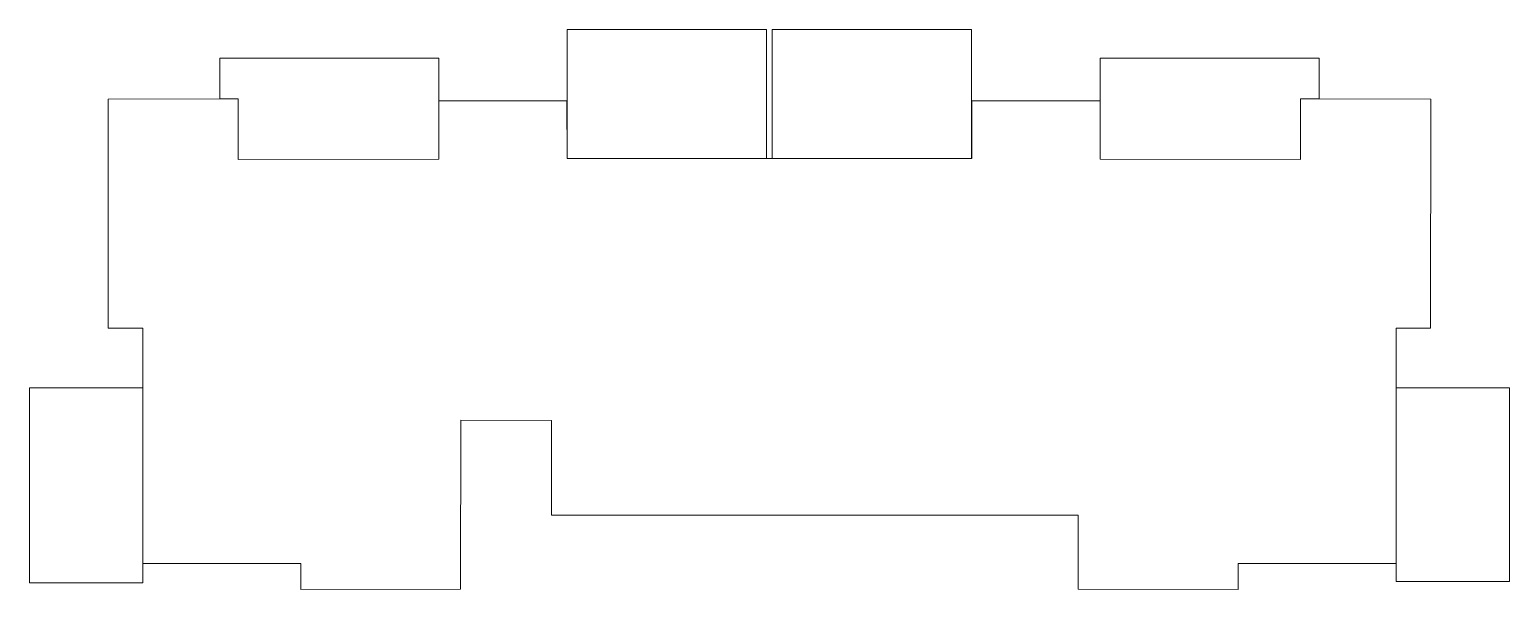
# Model space of a CAD drawing. Header units: millimetres. Extents: x 917 to 1168, y -421 to -23.
# Drawn here: x 1128.83 to 1166.84, y -360.65 to -346.26 of the extents above; entities that cross this region are included whole.
import ezdxf

# ---------------------------------------------------------------- set-up
doc = ezdxf.new("R2010")
doc.units = ezdxf.units.MM
doc.header["$LTSCALE"] = 0.1
doc.layers.add('00-Ventilacion', color=3, linetype='Continuous')

msp = doc.modelspace()

# ---------------------------------------------------------------- linework, layer by layer
at = {"layer": '00-Ventilacion', "color": 3, "lineweight": 5}
for points in [[(1147.761, -349.571), (1147.761, -346.263), (1142.641, -346.262), (1142.645, -349.571), (1147.761, -349.571)], [(1147.91, -349.571), (1147.91, -346.263), (1153.029, -346.262), (1153.026, -349.571), (1147.91, -349.571)], [(1133.718, -346.995), (1133.718, -348.045), (1134.194, -348.045), (1134.195, -349.597), (1139.343, -349.591), (1139.343, -346.995), (1133.718, -346.995)], [(1161.952, -346.995), (1161.952, -348.045), (1161.477, -348.045), (1161.475, -349.597), (1156.327, -349.591), (1156.327, -346.995), (1161.952, -346.995)], [(1131.741, -355.465), (1128.835, -355.465), (1128.836, -360.48), (1131.741, -360.479), (1131.741, -355.465)], [(1163.929, -355.465), (1166.841, -355.465), (1166.841, -360.447), (1163.929, -360.447), (1163.929, -355.465)]]:
    msp.add_lwpolyline(points, dxfattribs=at)
at = {"layer": '00-Ventilacion', "color": 6, "lineweight": 5}
msp.add_lwpolyline([(1163.929, -359.983), (1163.929, -353.93), (1164.814, -353.931), (1164.82, -348.049), (1161.477, -348.045), (1161.475, -349.597), (1156.327, -349.591), (1156.327, -348.094), (1153.033, -348.094), (1153.032, -349.571), (1142.638, -349.571), (1142.636, -348.094), (1139.343, -348.094), (1139.342, -349.591), (1134.195, -349.597), (1134.193, -348.045), (1130.85, -348.049), (1130.856, -353.931), (1131.741, -353.93), (1131.741, -359.982), (1135.798, -359.978), (1135.798, -360.647), (1139.904, -360.643), (1139.908, -356.302), (1142.242, -356.304), (1142.243, -358.743), (1155.767, -358.741), (1155.766, -360.643), (1159.871, -360.647), (1159.872, -359.978), (1163.929, -359.983)], dxfattribs=at)

doc.saveas('drawing.dxf')
